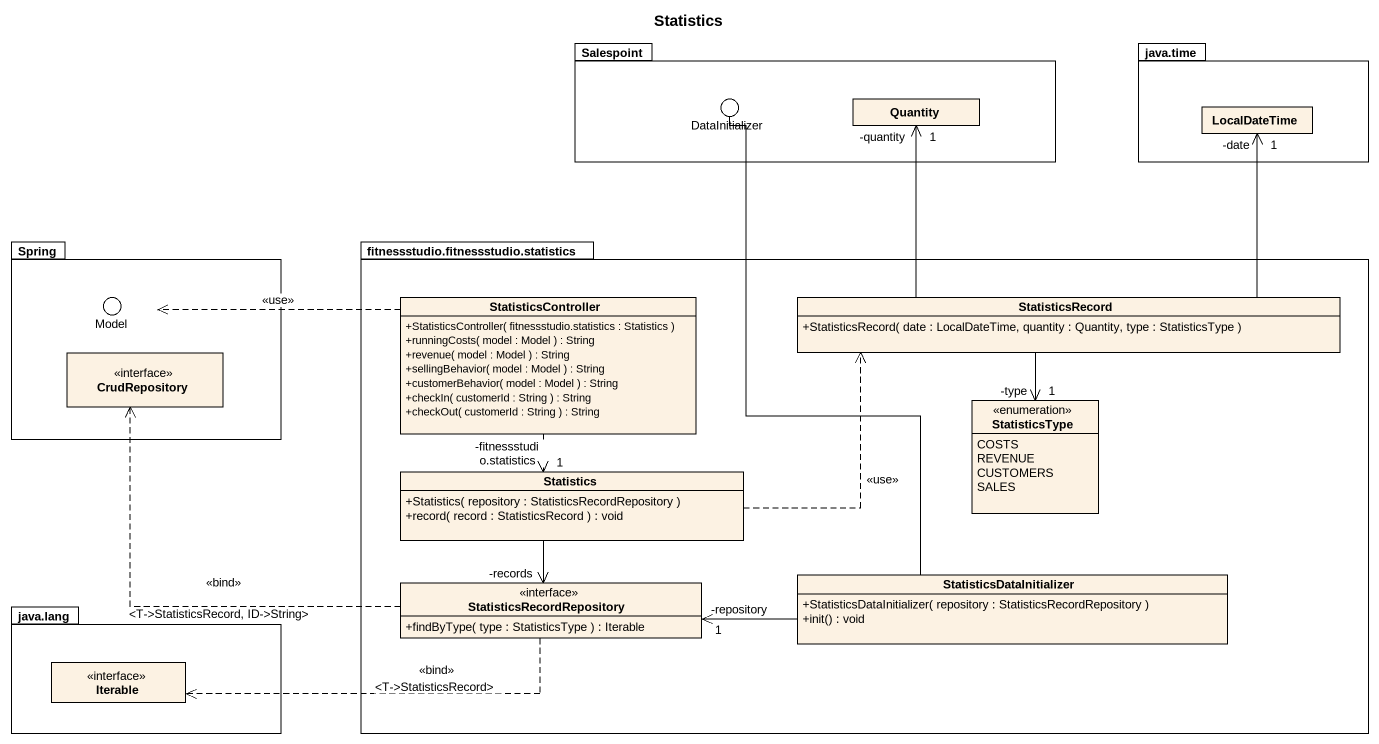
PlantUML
@startuml
title Statistics
allowmixing
hide circle
hide empty members
skinparam classAttributeIconSize 0
package Salespoint {
  class Quantity
}
package "java.time" as java_time {
  class LocalDateTime
}
() DataInitializer
package Spring {
  interface CrudRepository
}
package "fitnessstudio.fitnessstudio.statistics" as fitnessstudio_fitnessstudio {
  class StatisticsController {
    +StatisticsController( fitnessstudio.statistics : Statistics )
    +runningCosts( model : Model ) : String
    +revenue( model : Model ) : String
    +sellingBehavior( model : Model ) : String
    +customerBehavior( model : Model ) : String
    +checkIn( customerId : String ) : String
    +checkOut( customerId : String ) : String
  }
  class StatisticsRecord {
    +StatisticsRecord( date : LocalDateTime, quantity : Quantity, type : StatisticsType )
  }
  enum StatisticsType {
    COSTS
    REVENUE
    CUSTOMERS
    SALES
  }
  class Statistics {
    +Statistics( repository : StatisticsRecordRepository )
    +record( record : StatisticsRecord ) : void
  }
  interface StatisticsRecordRepository {
    +findByType( type : StatisticsType ) : Iterable
  }
  class StatisticsDataInitializer {
    +StatisticsDataInitializer( repository : StatisticsRecordRepository )
    +init() : void
  }
}
() Model
package "java.lang" as java_lang {
  interface Iterable
}
Salespoint -left- DataInitializer
Spring -up- Model
StatisticsController .left.> Model : <<use>>
StatisticsController --> "-fitnessstudio.statistics\n1" Statistics
StatisticsRecord -up-> "-quantity\n1" Quantity
StatisticsRecord -up-> "-date\n1" LocalDateTime
StatisticsRecord --> "-type\n1" StatisticsType
Statistics .right.> StatisticsRecord : <<use>>
Statistics --> "-records" StatisticsRecordRepository
StatisticsRecordRepository .left.> CrudRepository : <<bind>>\n<T->StatisticsRecord, ID->String>
StatisticsRecordRepository .left.> Iterable : <<bind>>\n<T->StatisticsRecord>
StatisticsDataInitializer -up- DataInitializer
StatisticsDataInitializer -left-> "-repository\n1" StatisticsRecordRepository
@enduml
